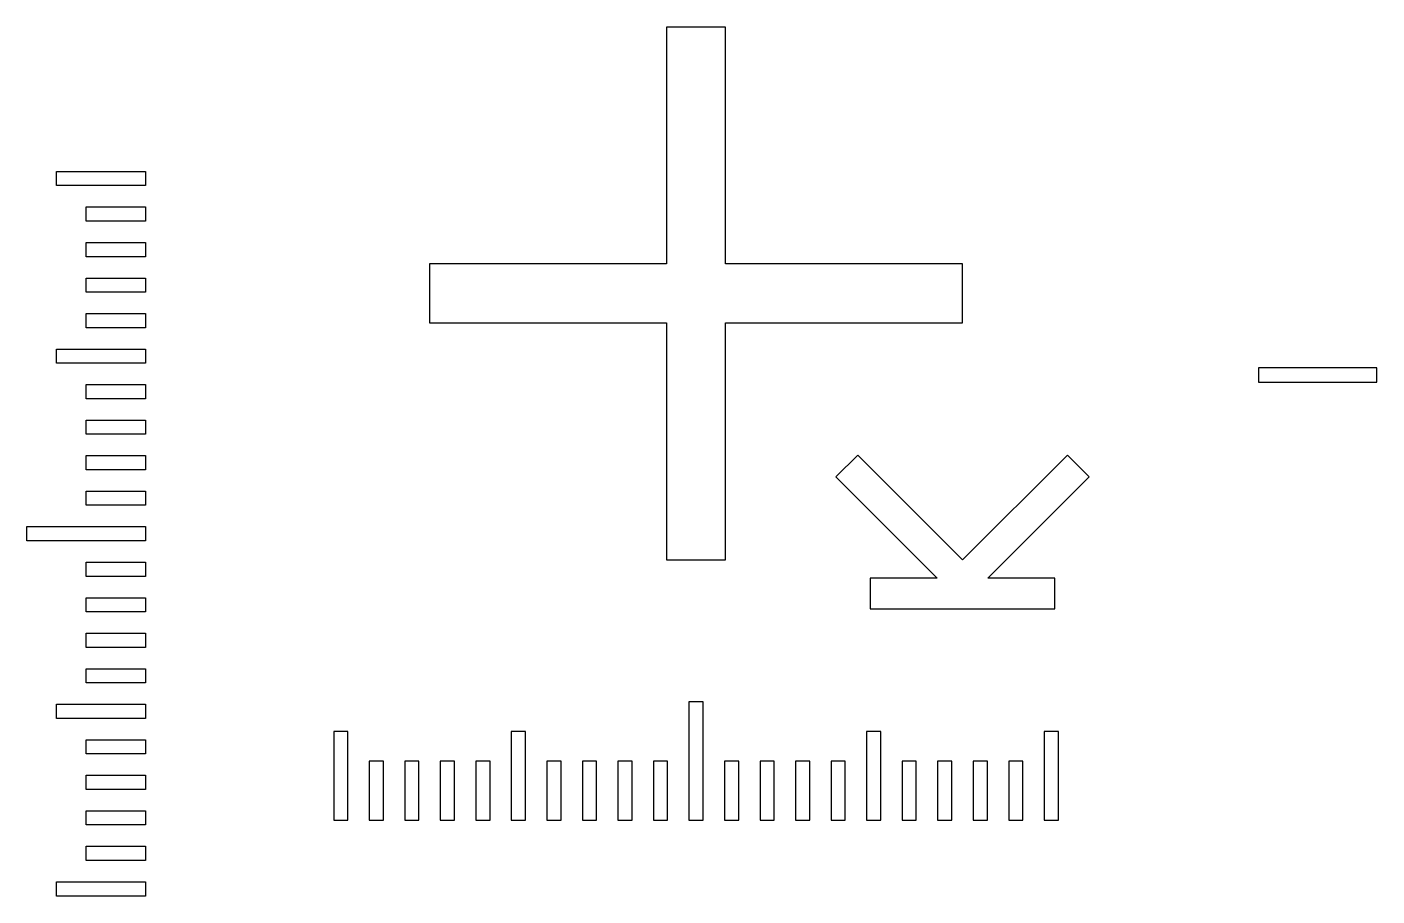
# Model space of a CAD drawing. Extents: x -24531 to 102469, y 86631 to 213631.
# Drawn here: x 53417 to 54557, y 135104 to 135838 of the extents above; entities that cross this region are included whole.
import ezdxf

# ---------------------------------------------------------------- set-up
doc = ezdxf.new("R2010")
doc.units = 13
doc.layers.add('CL - Main', color=150, linetype='Continuous')

msp = doc.modelspace()

# ---------------------------------------------------------------- linework, layer by layer
at = {"layer": 'CL - Main'}
for p, q in [((54007.1, 135838.4), (53957.1, 135838.4)), ((53957.1, 135838.4), (53957.1, 135638.4)), ((54007.1, 135638.4), (54007.1, 135838.4)), ((53442.1, 135704.4), (53442.1, 135716.4)), ((53442.1, 135716.4), (53517.1, 135716.4)), ((53517.1, 135716.4), (53517.1, 135704.4)), ((53517.1, 135704.4), (53442.1, 135704.4)), ((53467.1, 135674.4), (53467.1, 135686.4)), ((53467.1, 135686.4), (53517.1, 135686.4)), ((53517.1, 135686.4), (53517.1, 135674.4)), ((53517.1, 135674.4), (53467.1, 135674.4)), ((53467.1, 135644.4), (53467.1, 135656.4)), ((53467.1, 135656.4), (53517.1, 135656.4)), ((53517.1, 135656.4), (53517.1, 135644.4)), ((53517.1, 135644.4), (53467.1, 135644.4)), ((53957.1, 135638.4), (53757.1, 135638.4)), ((53757.1, 135638.4), (53757.1, 135588.4)), ((54207.1, 135638.4), (54007.1, 135638.4)), ((54207.1, 135588.4), (54207.1, 135638.4)), ((53467.1, 135614.4), (53467.1, 135626.4)), ((53467.1, 135626.4), (53517.1, 135626.4)), ((53517.1, 135626.4), (53517.1, 135614.4)), ((53517.1, 135614.4), (53467.1, 135614.4)), ((53467.1, 135584.4), (53467.1, 135596.4)), ((53467.1, 135596.4), (53517.1, 135596.4)), ((53517.1, 135596.4), (53517.1, 135584.4)), ((53517.1, 135584.4), (53467.1, 135584.4)), ((53757.1, 135588.4), (53957.1, 135588.4)), ((53957.1, 135588.4), (53957.1, 135388.4)), ((54007.1, 135388.4), (54007.1, 135588.4)), ((54007.1, 135588.4), (54207.1, 135588.4)), ((53442.1, 135554.4), (53442.1, 135566.4)), ((53442.1, 135566.4), (53517.1, 135566.4)), ((53517.1, 135566.4), (53517.1, 135554.4)), ((53517.1, 135554.4), (53442.1, 135554.4)), ((54457.1, 135550.4), (54457.1, 135538.4)), ((54557.1, 135550.4), (54457.1, 135550.4)), ((54557.1, 135538.4), (54557.1, 135550.4)), ((53467.1, 135524.4), (53467.1, 135536.4)), ((53467.1, 135536.4), (53517.1, 135536.4)), ((53517.1, 135536.4), (53517.1, 135524.4)), ((54457.1, 135538.4), (54557.1, 135538.4)), ((53517.1, 135524.4), (53467.1, 135524.4)), ((53467.1, 135494.4), (53467.1, 135506.4)), ((53467.1, 135506.4), (53517.1, 135506.4)), ((53517.1, 135506.4), (53517.1, 135494.4)), ((53517.1, 135494.4), (53467.1, 135494.4)), ((53467.1, 135464.4), (53467.1, 135476.4)), ((53467.1, 135476.4), (53517.1, 135476.4)), ((53517.1, 135476.4), (53517.1, 135464.4)), ((54100.2, 135458.6), (54118.6, 135476.9)), ((54207.1, 135388.4), (54118.6, 135476.9)), ((54207.1, 135388.4), (54295.7, 135476.9)), ((54314, 135458.6), (54295.7, 135476.9)), ((53517.1, 135464.4), (53467.1, 135464.4)), ((54185.7, 135373), (54100.2, 135458.6)), ((54228.5, 135373), (54314, 135458.6)), ((53467.1, 135434.4), (53467.1, 135446.4)), ((53467.1, 135446.4), (53517.1, 135446.4)), ((53517.1, 135446.4), (53517.1, 135434.4)), ((53517.1, 135434.4), (53467.1, 135434.4)), ((53417.1, 135404.4), (53417.1, 135416.4)), ((53417.1, 135416.4), (53517.1, 135416.4)), ((53517.1, 135416.4), (53517.1, 135404.4)), ((53517.1, 135404.4), (53417.1, 135404.4)), ((53467.1, 135374.4), (53467.1, 135386.4)), ((53467.1, 135386.4), (53517.1, 135386.4)), ((53517.1, 135386.4), (53517.1, 135374.4)), ((53957.1, 135388.4), (54007.1, 135388.4)), ((53517.1, 135374.4), (53467.1, 135374.4)), ((54185.7, 135373), (54129.1, 135373)), ((54129.1, 135373), (54129.1, 135347)), ((54285.1, 135373), (54228.5, 135373)), ((54285.1, 135347), (54285.1, 135373)), ((53467.1, 135344.4), (53467.1, 135356.4)), ((53467.1, 135356.4), (53517.1, 135356.4)), ((53517.1, 135356.4), (53517.1, 135344.4)), ((53517.1, 135344.4), (53467.1, 135344.4)), ((54129.1, 135347), (54285.1, 135347)), ((53467.1, 135314.4), (53467.1, 135326.4)), ((53467.1, 135326.4), (53517.1, 135326.4)), ((53517.1, 135326.4), (53517.1, 135314.4)), ((53517.1, 135314.4), (53467.1, 135314.4)), ((53467.1, 135284.4), (53467.1, 135296.4)), ((53467.1, 135296.4), (53517.1, 135296.4)), ((53517.1, 135296.4), (53517.1, 135284.4)), ((53517.1, 135284.4), (53467.1, 135284.4)), ((53442.1, 135254.4), (53442.1, 135266.4)), ((53442.1, 135266.4), (53517.1, 135266.4)), ((53517.1, 135266.4), (53517.1, 135254.4)), ((53988.1, 135268.4), (53976.1, 135268.4)), ((53976.1, 135268.4), (53976.1, 135168.4)), ((53988.1, 135168.4), (53988.1, 135268.4)), ((53517.1, 135254.4), (53442.1, 135254.4)), ((53688.1, 135243.4), (53676.1, 135243.4)), ((53676.1, 135243.4), (53676.1, 135168.4)), ((53688.1, 135168.4), (53688.1, 135243.4)), ((53838.1, 135243.4), (53826.1, 135243.4)), ((53826.1, 135243.4), (53826.1, 135168.4)), ((53838.1, 135168.4), (53838.1, 135243.4)), ((54138.1, 135243.4), (54126.1, 135243.4)), ((54126.1, 135243.4), (54126.1, 135168.4)), ((54138.1, 135168.4), (54138.1, 135243.4)), ((54288.1, 135243.4), (54276.1, 135243.4)), ((54276.1, 135243.4), (54276.1, 135168.4)), ((54288.1, 135168.4), (54288.1, 135243.4)), ((53467.1, 135224.4), (53467.1, 135236.4)), ((53467.1, 135236.4), (53517.1, 135236.4)), ((53517.1, 135236.4), (53517.1, 135224.4)), ((53517.1, 135224.4), (53467.1, 135224.4)), ((53718.1, 135218.4), (53706.1, 135218.4)), ((53706.1, 135218.4), (53706.1, 135168.4)), ((53718.1, 135168.4), (53718.1, 135218.4)), ((53748.1, 135218.4), (53736.1, 135218.4)), ((53736.1, 135218.4), (53736.1, 135168.4)), ((53748.1, 135168.4), (53748.1, 135218.4)), ((53778.1, 135218.4), (53766.1, 135218.4)), ((53766.1, 135218.4), (53766.1, 135168.4)), ((53778.1, 135168.4), (53778.1, 135218.4)), ((53808.1, 135218.4), (53796.1, 135218.4)), ((53796.1, 135218.4), (53796.1, 135168.4)), ((53808.1, 135168.4), (53808.1, 135218.4)), ((53868.1, 135218.4), (53856.1, 135218.4)), ((53856.1, 135218.4), (53856.1, 135168.4)), ((53868.1, 135168.4), (53868.1, 135218.4)), ((53898.1, 135218.4), (53886.1, 135218.4)), ((53886.1, 135218.4), (53886.1, 135168.4)), ((53898.1, 135168.4), (53898.1, 135218.4)), ((53928.1, 135218.4), (53916.1, 135218.4)), ((53916.1, 135218.4), (53916.1, 135168.4)), ((53928.1, 135168.4), (53928.1, 135218.4)), ((53958.1, 135218.4), (53946.1, 135218.4)), ((53946.1, 135218.4), (53946.1, 135168.4)), ((53958.1, 135168.4), (53958.1, 135218.4)), ((54018.1, 135218.4), (54006.1, 135218.4)), ((54006.1, 135218.4), (54006.1, 135168.4)), ((54018.1, 135168.4), (54018.1, 135218.4)), ((54048.1, 135218.4), (54036.1, 135218.4)), ((54036.1, 135218.4), (54036.1, 135168.4)), ((54048.1, 135168.4), (54048.1, 135218.4)), ((54078.1, 135218.4), (54066.1, 135218.4)), ((54066.1, 135218.4), (54066.1, 135168.4)), ((54078.1, 135168.4), (54078.1, 135218.4)), ((54108.1, 135218.4), (54096.1, 135218.4)), ((54096.1, 135218.4), (54096.1, 135168.4)), ((54108.1, 135168.4), (54108.1, 135218.4)), ((54168.1, 135218.4), (54156.1, 135218.4)), ((54156.1, 135218.4), (54156.1, 135168.4)), ((54168.1, 135168.4), (54168.1, 135218.4)), ((54198.1, 135218.4), (54186.1, 135218.4)), ((54186.1, 135218.4), (54186.1, 135168.4)), ((54198.1, 135168.4), (54198.1, 135218.4)), ((54228.1, 135218.4), (54216.1, 135218.4)), ((54216.1, 135218.4), (54216.1, 135168.4)), ((54228.1, 135168.4), (54228.1, 135218.4)), ((54258.1, 135218.4), (54246.1, 135218.4)), ((54246.1, 135218.4), (54246.1, 135168.4)), ((54258.1, 135168.4), (54258.1, 135218.4)), ((53467.1, 135194.4), (53467.1, 135206.4)), ((53467.1, 135206.4), (53517.1, 135206.4)), ((53517.1, 135206.4), (53517.1, 135194.4)), ((53517.1, 135194.4), (53467.1, 135194.4)), ((53467.1, 135164.4), (53467.1, 135176.4)), ((53467.1, 135176.4), (53517.1, 135176.4)), ((53517.1, 135176.4), (53517.1, 135164.4)), ((53517.1, 135164.4), (53467.1, 135164.4)), ((53676.1, 135168.4), (53688.1, 135168.4)), ((53706.1, 135168.4), (53718.1, 135168.4)), ((53736.1, 135168.4), (53748.1, 135168.4)), ((53766.1, 135168.4), (53778.1, 135168.4)), ((53796.1, 135168.4), (53808.1, 135168.4)), ((53826.1, 135168.4), (53838.1, 135168.4)), ((53856.1, 135168.4), (53868.1, 135168.4)), ((53886.1, 135168.4), (53898.1, 135168.4)), ((53916.1, 135168.4), (53928.1, 135168.4)), ((53946.1, 135168.4), (53958.1, 135168.4)), ((53976.1, 135168.4), (53988.1, 135168.4)), ((54006.1, 135168.4), (54018.1, 135168.4)), ((54036.1, 135168.4), (54048.1, 135168.4)), ((54066.1, 135168.4), (54078.1, 135168.4)), ((54096.1, 135168.4), (54108.1, 135168.4)), ((54126.1, 135168.4), (54138.1, 135168.4)), ((54156.1, 135168.4), (54168.1, 135168.4)), ((54186.1, 135168.4), (54198.1, 135168.4)), ((54216.1, 135168.4), (54228.1, 135168.4)), ((54246.1, 135168.4), (54258.1, 135168.4)), ((54276.1, 135168.4), (54288.1, 135168.4)), ((53467.1, 135134.4), (53467.1, 135146.4)), ((53467.1, 135146.4), (53517.1, 135146.4)), ((53517.1, 135146.4), (53517.1, 135134.4)), ((53517.1, 135134.4), (53467.1, 135134.4)), ((53442.1, 135104.4), (53442.1, 135116.4)), ((53442.1, 135116.4), (53517.1, 135116.4)), ((53517.1, 135116.4), (53517.1, 135104.4)), ((53517.1, 135104.4), (53442.1, 135104.4))]:
    msp.add_line(p, q, dxfattribs=at)

doc.saveas('drawing.dxf')
